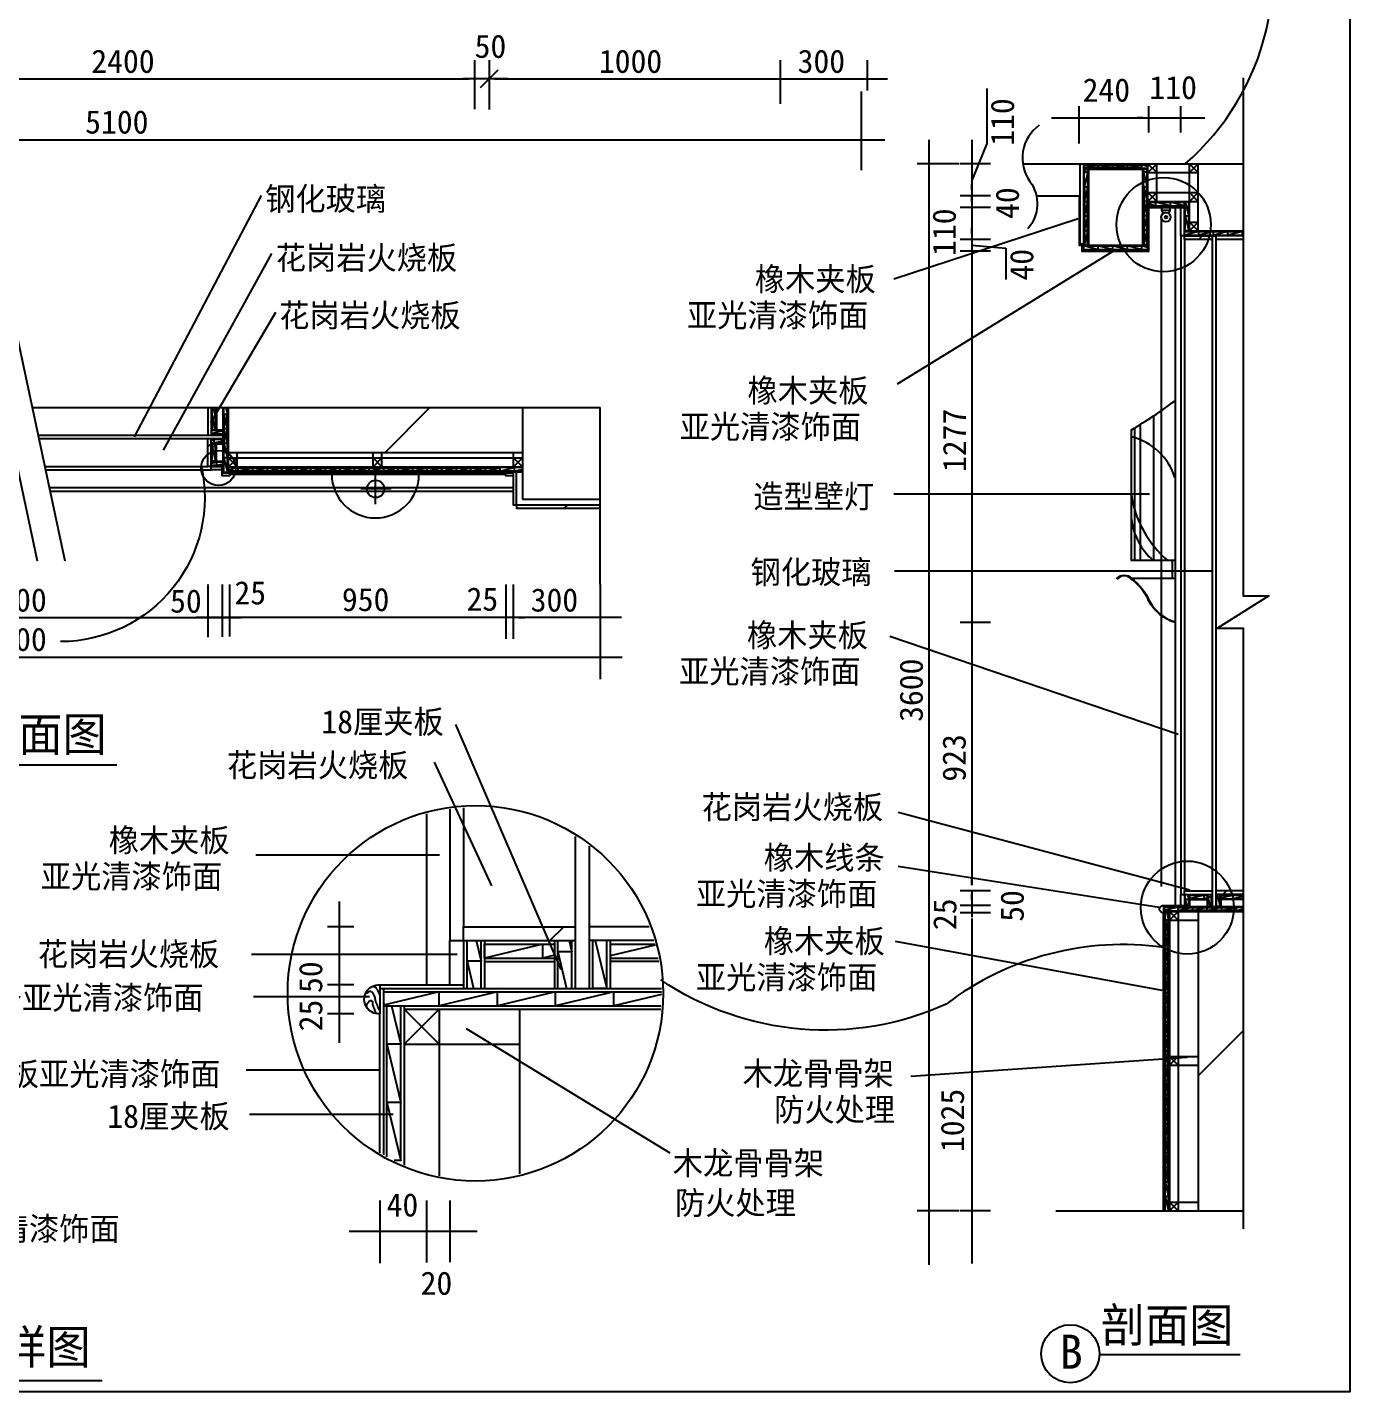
# Model space of a CAD drawing. Header units: metres. Extents: x 775 to 8252, y 359 to 9808.
# Drawn here: x 3705 to 8252, y 359 to 5050 of the extents above; entities that cross this region are included whole.
import ezdxf

# ---------------------------------------------------------------- set-up
doc = ezdxf.new("R2010")
doc.units = ezdxf.units.M
for name, color, linetype in [('2', 2, 'Continuous'), ('3', 3, 'Continuous'), ('4', 4, 'Continuous'), ('7', 7, 'Continuous'), ('BH', 3, 'Continuous'), ('DIM', 3, 'Continuous'), ('K', 7, 'Continuous'), ('TEXT', 3, 'Continuous')]:
    doc.layers.add(name, color=color, linetype=linetype)
doc.dimstyles.get("Standard").update_dxf_attribs({"dimtxt": 2.5, "dimasz": 2.5, "dimexe": 1.25, "dimexo": 0.625, "dimtad": 1, "dimcen": 2.5, "dimazin": 3, "dimtfac": 1, "dimtmove": 0, "dimatfit": 3})

# ---------------------------------------------------------------- blocks, each defined once
blk = doc.blocks.new('BH1')
at = {"layer": 'BH', "lineweight": 40}
for p, q in [((3, 0), (3, 100)), ((15, 0), (15, 100))]:
    blk.add_line(p, q, dxfattribs=at)
at = {"layer": 'BH'}
blk.add_lwpolyline([(15, 100), (3, 50), (15, 50), (3, 0), (15, 0)], dxfattribs=at)

msp = doc.modelspace()

# ---------------------------------------------------------------- hatches: boundary and pattern name
at = {"layer": 'BH'}
h = msp.add_hatch(dxfattribs=at)
h.set_pattern_fill('ANSI31', scale=200)
h.paths.add_polyline_path([(7885.83, 4580.69), (7731.63, 4580.69), (7731.63, 4350.69), (7885.83, 4350.69)])
h = msp.add_hatch(dxfattribs=at)
h.set_pattern_fill('ANSI33', scale=40)
h.paths.add_polyline_path([(7683.63, 4332.69), (7683.63, 4430.69), (7671.63, 4430.69), (7671.63, 4332.69)])
h.paths.add_polyline_path([(7779.63, 4320.69), (7779.63, 4332.69), (7683.63, 4332.69), (7683.63, 4320.69)])
h = msp.add_hatch(dxfattribs=at)
h.set_pattern_fill('ANSI33', scale=40)
h.paths.add_polyline_path([(7791.63, 4332.69), (7791.63, 4320.69), (7885.83, 4320.69), (7885.83, 4332.69)])
h = msp.add_hatch(dxfattribs=at)
h.set_pattern_fill('ANSI33', scale=40)
h.paths.add_polyline_path([(4337.61, 3742.53), (4325.61, 3742.53), (4325.61, 3648.33), (4337.61, 3648.33)])
h = msp.add_hatch(dxfattribs=at)
h.set_pattern_fill('ANSI31', scale=300)
h.paths.add_polyline_path([(5419.61, 3742.53), (4400.61, 3742.53), (4400.61, 3588.33), (5419.61, 3588.33)])
h = msp.add_hatch(dxfattribs=at)
h.set_pattern_fill('AR-CONC', scale=20)
h.paths.add_polyline_path([(5407.61, 3428.33), (5675.61, 3428.33), (5675.61, 3742.53), (5407.61, 3742.53)])
h = msp.add_hatch(dxfattribs=at)
h.set_pattern_fill('ANSI31', scale=300)
h.paths.add_polyline_path([(5675.61, 3742.53), (5407.61, 3742.53), (5407.61, 3428.33), (5675.61, 3428.33)])
h = msp.add_hatch(dxfattribs=at)
h.set_pattern_fill('ANSI33', scale=40)
h.paths.add_polyline_path([(4337.61, 3540.33), (4337.61, 3528.33), (4375.61, 3528.33), (4375.61, 3540.33)])
h.paths.add_polyline_path([(4325.61, 3540.33), (4337.61, 3540.33), (4337.61, 3636.33), (4325.61, 3636.33)])
h = msp.add_hatch(dxfattribs=at)
h.set_pattern_fill('ANSI33', scale=40)
h.paths.add_polyline_path([(5375.61, 3408.33), (5387.61, 3408.33), (5387.61, 3521.33), (5375.61, 3521.33)])
h.paths.add_polyline_path([(5675.61, 3396.33), (5675.61, 3408.33), (5387.61, 3408.33), (5387.61, 3396.33)])
h = msp.add_hatch(dxfattribs=at)
h.set_pattern_fill('ANSI33', scale=40)
h.paths.add_polyline_path([(7683.63, 2068.69), (7671.63, 2068.69), (7671.63, 2030.69), (7683.63, 2030.69)])
h.paths.add_polyline_path([(7683.63, 2080.69), (7683.63, 2068.69), (7779.63, 2068.69), (7779.63, 2080.69)])
h = msp.add_hatch(dxfattribs=at)
h.set_pattern_fill('ANSI33', scale=40)
h.paths.add_polyline_path([(7885.83, 2068.69), (7885.83, 2080.69), (7791.63, 2080.69), (7791.63, 2068.69)])
h = msp.add_hatch(dxfattribs=at)
h.set_pattern_fill('ANSI31', scale=200)
h.paths.add_polyline_path([(7885.83, 2009.69), (7731.63, 2009.69), (7731.63, 980.69), (7885.83, 980.69)])
h = msp.add_hatch(dxfattribs=at)
h.set_pattern_fill('ANSI33', scale=160)
h.paths.add_polyline_path([(5205.61, 1909.74), (5157.61, 1909.74), (5157.61, 1757.74), (5205.61, 1757.74)])
h.paths.add_polyline_path([(5205.61, 1957.74), (5205.61, 1909.74), (5589.61, 1909.74), (5589.61, 1957.74)])
h = msp.add_hatch(dxfattribs=at)
h.set_pattern_fill('ANSI33', scale=160)
h.paths.add_polyline_path([(5859.48, 1909.74, 0.02), (5843.22, 1957.74), (5637.61, 1957.74), (5637.61, 1909.74)])
h = msp.add_hatch(dxfattribs=at)
h.set_pattern_fill('ANSI31', scale=1200)
h.paths.add_polyline_path([(5397.61, 1107.53, 0.32), (5883.27, 1673.74), (5397.61, 1673.74)])

# ---------------------------------------------------------------- linework, layer by layer
for p, q in [((7006.22, 4650.44), (7006.22, 4839.9)), ((6952.52, 4521.68), (7006.22, 4650.44)), ((6953.18, 4301.7), (7070.33, 4291.01)), ((7070.33, 4291.01), (7070.33, 4182.87)), ((3459.32, 397.2), (3962.98, 397.2))]:
    msp.add_line(p, q)
msp.add_lwpolyline([(5322.66, 4902.8), (5262.11, 4842.3)])
at = {"layer": '2'}
for p, q in [((7127.61, 4580.78), (7885.83, 4580.78)), ((7731.63, 4350.69), (7731.63, 4580.69)), ((7731.63, 4350.69), (7885.83, 4350.69)), ((3722.67, 3742.53), (5675.61, 3742.53)), ((4396.61, 3588.33), (4396.61, 3742.53)), ((5407.61, 3742.53), (5407.61, 3428.33)), ((5675.61, 3135.8), (5675.61, 3742.53)), ((4396.61, 3588.33), (5407.61, 3588.33)), ((5407.61, 3428.33), (5675.61, 3428.33)), ((7731.63, 2009.69), (7731.63, 980.69)), ((7731.63, 2009.69), (7885.83, 2009.69)), ((5397.61, 1673.74), (5397.61, 1107.53)), ((5397.61, 1673.74), (5883.27, 1673.74)), ((7241.88, 980.69), (7885.83, 980.69))]:
    msp.add_line(p, q, dxfattribs=at)
at = {"layer": '3'}
for p, q in [((7588.63, 4580.78), (7558.63, 4550.78)), ((7588.63, 4550.78), (7558.63, 4580.78)), ((7731.63, 4580.69), (7701.63, 4550.69)), ((7731.63, 4550.69), (7701.63, 4580.69)), ((7588.63, 4481.69), (7558.63, 4451.69)), ((7588.63, 4451.69), (7558.63, 4481.69)), ((7731.63, 4481.69), (7701.63, 4451.69)), ((7731.63, 4451.69), (7701.63, 4481.69)), ((7731.63, 4350.69), (7701.63, 4380.69)), ((7731.63, 4380.69), (7701.63, 4350.69)), ((7683.63, 4320.69), (7683.63, 2080.69)), ((7336.63, 4283.69), (7558.63, 4283.69)), ((7558.63, 4283.69), (7561.63, 4280.69)), ((7651.63, 3766.37), (7651.63, 3003.6)), ((3722.67, 3742.53), (5529.9, 3742.53)), ((7577.06, 3713.57), (7577.06, 3216.37)), ((7512.41, 3672.75), (7512.41, 3216.37)), ((7531.26, 3684.21), (7531.26, 3216.37)), ((4396.61, 3539.33), (4426.61, 3569.33)), ((4396.61, 3569.33), (4426.61, 3539.33)), ((4894.61, 3569.33), (4924.61, 3539.33)), ((4924.61, 3569.33), (4894.61, 3539.33)), ((3765.7, 3540.33), (4325.61, 3540.33)), ((4393.61, 3519.33), (4381.61, 3519.33)), ((4396.61, 3521.33), (5407.61, 3521.33)), ((4903, 3410.57), (4903, 3509.37)), ((4852.51, 3464.17), (4956.64, 3464.17)), ((5205.61, 2366.83), (5205.61, 1957.74)), ((7614.63, 2027.69), (7614.63, 980.69)), ((7657.63, 2030.69), (7683.63, 2030.69)), ((7632.63, 2009.69), (7662.63, 1979.69)), ((7662.63, 2009.69), (7632.63, 1979.69)), ((4929.61, 1745.74), (4929.61, 1173.27)), ((5121.61, 1673.74), (5001.61, 1553.74)), ((5001.61, 1673.74), (5121.61, 1553.74)), ((7662.63, 1481.69), (7632.63, 1511.69)), ((7662.63, 1511.69), (7632.63, 1481.69)), ((7632.63, 1010.69), (7662.63, 980.69)), ((7662.63, 1010.69), (7632.63, 980.69))]:
    msp.add_line(p, q, dxfattribs=at)
msp.add_circle((7620.13, 4397.41), 4.21, dxfattribs=at)
for centre, radius, start, end in [((7454.76, 3442.17), 205.08, 17.01, 76.79), ((7867.14, 3497.37), 369.77, 188.71, 229.46), ((7729.02, 3387.55), 229.19, 187.18, 228.32)]:
    msp.add_arc(centre, radius, start, end, dxfattribs=at)
at = {"layer": '4'}
for p, q in [((7175.66, 4470.78), (7324.63, 4470.78)), ((7558.63, 4430.69), (7683.63, 4430.69)), ((7885.83, 4320.69), (7791.63, 4320.69)), ((4325.61, 3742.53), (4325.61, 3648.33)), ((7885.83, 2080.69), (7791.63, 2080.69)), ((7611.63, 2030.69), (7611.63, 2005.69)), ((5843.22, 1957.74), (5637.61, 1957.74)), ((4917.61, 1757.74), (4917.61, 1657.74))]:
    msp.add_line(p, q, dxfattribs=at)
for points in [[(7321.63, 4470.78), (7321.63, 4300.69), (7331.63, 4300.69), (7331.63, 4280.69), (7561.63, 4280.69), (7561.63, 4430.69)], [(7779.63, 4320.69), (7683.63, 4320.69), (7683.63, 4332.69), (7671.63, 4332.69), (7671.63, 4430.69)], [(5375.61, 3518.33), (5375.61, 3508.33), (5350.61, 3508.33), (5350.61, 3518.33), (4400.61, 3518.33), (4400.61, 3508.33), (4375.61, 3508.33), (4375.61, 3528.33), (4337.61, 3528.33), (4337.61, 3540.33), (4325.61, 3540.33), (4325.61, 3636.33)], [(5375.61, 3521.33), (5375.61, 3408.33), (5387.61, 3408.33), (5387.61, 3396.33), (5675.61, 3396.33)]]:
    msp.add_lwpolyline(points, dxfattribs=at)
for points in [[(7611.63, 980.69), (7611.63, 2005.69, -1.07), (7611.63, 2030.69), (7671.63, 2030.69), (7671.63, 2068.69), (7683.63, 2068.69), (7683.63, 2080.69), (7779.63, 2080.69)], [(4917.61, 1180.29), (4917.61, 1657.74, -1.07), (4917.61, 1757.74), (5157.61, 1757.74), (5157.61, 1909.74), (5205.61, 1909.74), (5205.61, 1957.74), (5589.61, 1957.74)]]:
    msp.add_lwpolyline(points, format="xyb", dxfattribs=at)
at = {"layer": '7'}
for p, q in [((7324.63, 4580.69), (7324.63, 4305.69)), ((7336.63, 4580.69), (7336.63, 4305.69)), ((7336.63, 4562.69), (7558.63, 4562.69)), ((7354.63, 4562.69), (7354.63, 4301.69)), ((7540.63, 4301.69), (7540.63, 4562.69)), ((7558.63, 4283.69), (7558.63, 4580.78)), ((7558.63, 4550.78), (7731.63, 4550.78)), ((7588.63, 4451.69), (7588.63, 4580.78)), ((7701.63, 4350.69), (7701.63, 4580.69)), ((7558.63, 4481.69), (7731.63, 4481.69)), ((7558.63, 4451.69), (7731.63, 4451.69)), ((7558.63, 4433.69), (7683.63, 4433.69)), ((7605.28, 4421.13), (7611.63, 4411)), ((7635.28, 4421.13), (7628.76, 4410.92)), ((7651.63, 4430.69), (7651.63, 2030.69)), ((7683.63, 4332.69), (7683.63, 4451.69)), ((7604.1, 4397.41), (7604.1, 2096.34)), ((7701.63, 4380.69), (7731.63, 4380.69)), ((7671.63, 4332.69), (7671.63, 2068.69)), ((7683.63, 4350.69), (7731.63, 4350.69)), ((7683.63, 4332.69), (7779.63, 4332.69)), ((7779.63, 4332.69), (7791.63, 4332.69)), ((7779.63, 4332.69), (7779.63, 2027.69)), ((7885.83, 4332.69), (7791.63, 4332.69)), ((7791.63, 4332.69), (7791.63, 2027.69)), ((7321.63, 4305.69), (7336.63, 4305.69)), ((7331.63, 4300.69), (7336.63, 4300.69)), ((7336.63, 4301.69), (7558.63, 4301.69)), ((4337.61, 3742.53), (4337.61, 3648.33)), ((4355.61, 3742.53), (4355.61, 3666.33)), ((4378.61, 3518.33), (4378.61, 3742.53)), ((4396.61, 3518.33), (4396.61, 3742.53)), ((4337.61, 3666.33), (4378.61, 3666.33)), ((3742.72, 3648.33), (4378.61, 3648.33)), ((3745.27, 3636.33), (4378.61, 3636.33)), ((4337.61, 3540.33), (4337.61, 3636.33)), ((4337.61, 3618.33), (4378.61, 3618.33)), ((4355.61, 3558.33), (4355.61, 3618.33)), ((4396.61, 3569.33), (5407.61, 3569.33)), ((4426.61, 3539.33), (4426.61, 3588.33)), ((4894.61, 3539.33), (4894.61, 3588.33)), ((4924.61, 3539.33), (4924.61, 3588.33)), ((5377.61, 3539.33), (5377.61, 3588.33)), ((3768.25, 3528.33), (4337.61, 3528.33)), ((4337.61, 3558.33), (4378.61, 3558.33)), ((4337.61, 3540.33), (4378.61, 3540.33)), ((4375.61, 3516.33), (4375.61, 3540.33)), ((4396.61, 3539.33), (5407.61, 3539.33)), ((5387.61, 3408.33), (5387.61, 3521.33)), ((4375.61, 3518.33), (4400.61, 3518.33)), ((4400.61, 3513.33), (5350.61, 3513.33)), ((5350.61, 3518.33), (5375.61, 3518.33)), ((3781.02, 3468.33), (5375.61, 3468.33)), ((3783.68, 3455.83), (5375.61, 3455.83)), ((5387.61, 3408.33), (5675.61, 3408.33)), ((7641.63, 3216.37), (7641.63, 3155.69)), ((7501.63, 3155.69), (7651.63, 3155.69)), ((5157.61, 2361.95), (5157.61, 1909.74)), ((5077.61, 2345.48), (5077.61, 1757.74)), ((5589.61, 2268.11), (5589.61, 1745.74)), ((5637.61, 2234.36), (5637.61, 1745.74)), ((7683.63, 2068.69), (7683.63, 2027.69)), ((7683.63, 2068.69), (7779.63, 2068.69)), ((7701.63, 2068.69), (7701.63, 2027.69)), ((7761.63, 2068.69), (7761.63, 2027.69)), ((7885.83, 2068.69), (7791.63, 2068.69)), ((7809.63, 2068.69), (7809.63, 2027.69)), ((7611.63, 2027.69), (7885.83, 2027.69)), ((7701.63, 2050.69), (7761.63, 2050.69)), ((7885.83, 2050.69), (7809.63, 2050.69)), ((7632.63, 2012.69), (7632.63, 980.69)), ((7632.63, 2009.69), (7885.83, 2009.69)), ((7632.63, 1979.69), (7731.63, 1979.69)), ((7662.63, 2009.69), (7662.63, 980.69)), ((5205.61, 1909.74), (5205.61, 1745.74)), ((5205.61, 1909.74), (5589.61, 1909.74)), ((5277.61, 1909.74), (5277.61, 1745.74)), ((5517.61, 1909.74), (5517.61, 1745.74)), ((5859.48, 1909.74), (5637.61, 1909.74)), ((5709.61, 1909.74), (5709.61, 1745.74)), ((5277.61, 1837.74), (5517.61, 1837.74)), ((5876.28, 1837.74), (5709.61, 1837.74)), ((4917.61, 1745.74), (5885.41, 1745.74)), ((5001.61, 1685.74), (5001.61, 1138.01)), ((5001.61, 1673.74), (5883.27, 1673.74)), ((5121.61, 1673.74), (5121.61, 1101.62)), ((5001.61, 1553.74), (5397.61, 1553.74)), ((7632.63, 1511.69), (7731.63, 1511.69)), ((7632.63, 1481.69), (7731.63, 1481.69)), ((7632.63, 1010.69), (7731.63, 1010.69))]:
    msp.add_line(p, q, dxfattribs=at)
msp.add_lwpolyline([(7605.28, 4421.13), (7635.28, 4421.13), (7635.28, 4430.69), (7605.28, 4430.69)], close=True, dxfattribs=at)
msp.add_lwpolyline([(7336.63, 4305.69), (7336.63, 4280.69)], dxfattribs=at)
for points in [[(7651.63, 3216.37), (7501.63, 3216.37), (7501.63, 3666.37, 0.03), (7651.63, 3766.37)], [(7651.63, 3003.6, -0.2), (7562.02, 3076.68, 0.13), (7500.17, 3154.33, 0.44), (7454.2, 3154.33, -0.8), (7452.73, 3155.69, -0.44), (7501.63, 3155.69, -0.13), (7563.85, 3077.47, 0.2), (7651.63, 3005.69)]]:
    msp.add_lwpolyline(points, format="xyb", dxfattribs=at)
for centre, radius in [((7620.13, 4397.41), 16.03), ((4903, 3463.12), 30)]:
    msp.add_circle(centre, radius, dxfattribs=at)
msp.add_arc((4902.11, 3513.33), 150, 180, 0, dxfattribs=at)
at = {"layer": 'BH'}
for p, q in [((7339.63, 4501.69), (7339.63, 4562.69)), ((7351.63, 4501.69), (7351.63, 4562.69)), ((7536.63, 4577.69), (7558.63, 4577.69)), ((7536.63, 4565.69), (7558.63, 4565.69)), ((7543.63, 4501.69), (7543.63, 4562.69)), ((7555.63, 4501.69), (7555.63, 4562.69)), ((7558.63, 4448.69), (7584.63, 4448.69)), ((7558.63, 4436.69), (7584.63, 4436.69)), ((7584.63, 4448.69), (7683.63, 4448.69)), ((7584.63, 4436.69), (7683.63, 4436.69)), ((7686.63, 4450.69), (7686.63, 4451.69)), ((7686.63, 4350.69), (7686.63, 4450.69)), ((7698.63, 4450.69), (7698.63, 4451.69)), ((7698.63, 4350.69), (7698.63, 4450.69)), ((7683.63, 4347.69), (7783.63, 4347.69)), ((7683.63, 4335.69), (7783.63, 4335.69)), ((7783.63, 4347.69), (7883.63, 4347.69)), ((7783.63, 4335.69), (7883.63, 4335.69)), ((7883.63, 4347.69), (7885.83, 4347.69)), ((7883.63, 4335.69), (7885.83, 4335.69)), ((7336.63, 4298.69), (7436.63, 4298.69)), ((7336.63, 4286.69), (7436.63, 4286.69)), ((7436.63, 4298.69), (7536.63, 4298.69)), ((7436.63, 4286.69), (7536.63, 4286.69)), ((7536.63, 4298.69), (7558.63, 4298.69)), ((7536.63, 4286.69), (7558.63, 4286.69)), ((4340.61, 3666.33), (4340.61, 3742.53)), ((4352.61, 3666.33), (4352.61, 3742.53)), ((4381.61, 3719.33), (4381.61, 3742.53)), ((4393.61, 3719.33), (4393.61, 3742.53)), ((4378.61, 3663.33), (4337.61, 3663.33)), ((4378.61, 3651.33), (4337.61, 3651.33)), ((4378.61, 3633.33), (4337.61, 3633.33)), ((4378.61, 3621.33), (4337.61, 3621.33)), ((4340.61, 3558.33), (4340.61, 3618.33)), ((4352.61, 3558.33), (4352.61, 3618.33)), ((4381.61, 3518.33), (4381.61, 3619.33)), ((4393.61, 3518.33), (4393.61, 3619.33)), ((5377.61, 3569.33), (5407.61, 3539.33)), ((5377.61, 3539.33), (5407.61, 3569.33)), ((5407.61, 3588.33), (5407.61, 3588.33)), ((4378.61, 3555.33), (4337.61, 3555.33)), ((4378.61, 3543.33), (4337.61, 3543.33)), ((4429.61, 3536.33), (4396.61, 3536.33)), ((4429.61, 3524.33), (4396.61, 3524.33)), ((5407.61, 3536.33), (5329.61, 3536.33)), ((5407.61, 3536.33), (5329.61, 3536.33)), ((5407.61, 3524.33), (5329.61, 3524.33)), ((5407.61, 3524.33), (5329.61, 3524.33)), ((7686.63, 2027.69), (7686.63, 2068.69)), ((7698.63, 2027.69), (7698.63, 2068.69)), ((7701.63, 2065.69), (7761.63, 2065.69)), ((7764.63, 2027.69), (7764.63, 2068.69)), ((7776.63, 2027.69), (7776.63, 2068.69)), ((7794.63, 2027.69), (7794.63, 2068.69)), ((7806.63, 2027.69), (7806.63, 2068.69)), ((7809.63, 2065.69), (7885.83, 2065.69)), ((7614.63, 2024.69), (7662.63, 2024.69)), ((7701.63, 2053.69), (7761.63, 2053.69)), ((7809.63, 2053.69), (7885.83, 2053.69)), ((7862.63, 2024.69), (7885.83, 2024.69)), ((7614.63, 2012.69), (7662.63, 2012.69)), ((7617.63, 1979.69), (7617.63, 2012.69)), ((7629.63, 1979.69), (7629.63, 2012.69)), ((7862.63, 2012.69), (7885.83, 2012.69)), ((5217.61, 1745.74), (5217.61, 1909.74)), ((5265.61, 1745.74), (5265.61, 1909.74)), ((5277.61, 1897.74), (5517.61, 1897.74)), ((5529.61, 1745.74), (5529.61, 1909.74)), ((5577.61, 1745.74), (5577.61, 1909.74)), ((5649.61, 1745.74), (5649.61, 1909.74)), ((5697.61, 1745.74), (5697.61, 1909.74)), ((5709.61, 1897.74), (5862.9, 1897.74)), ((5277.61, 1849.74), (5517.61, 1849.74)), ((5709.61, 1849.74), (5874.08, 1849.74)), ((4880.72, 1735.51), (4881.63, 1735.97)), ((4881.63, 1735.97), (4882.09, 1736.43)), ((4882.09, 1736.43), (4882.55, 1736.43)), ((4882.55, 1736.43), (4883.01, 1736.88)), ((4883.01, 1736.88), (4883.46, 1736.88)), ((4883.46, 1736.88), (4884.38, 1736.43)), ((4884.38, 1736.43), (4885.75, 1735.97)), ((4885.75, 1735.97), (4887.12, 1735.05)), ((4895.82, 1752.43), (4899.02, 1752.43)), ((4899.02, 1752.43), (4899.48, 1751.98)), ((4899.48, 1751.98), (4900.4, 1751.98)), ((4900.4, 1751.98), (4900.86, 1751.06)), ((4900.86, 1751.06), (4901.31, 1750.6)), ((4901.31, 1750.6), (4901.77, 1750.15)), ((4901.77, 1750.15), (4902.69, 1749.23)), ((4902.69, 1749.23), (4903.6, 1747.4)), ((4903.6, 1747.4), (4904.52, 1746.03)), ((4904.52, 1746.03), (4905.43, 1745.12)), ((4905.43, 1745.12), (4906.35, 1743.74)), ((4906.35, 1743.74), (4907.26, 1743.29)), ((4907.26, 1743.29), (4907.26, 1742.83)), ((4907.26, 1742.83), (4908.18, 1741.91)), ((4908.18, 1741.91), (4908.64, 1741.46)), ((4908.64, 1741.46), (4908.64, 1741)), ((4908.64, 1741), (4909.09, 1740.54)), ((4909.09, 1740.54), (4910.01, 1738.71)), ((4910.01, 1738.71), (4910.01, 1737.8)), ((4910.01, 1737.8), (4910.92, 1736.43)), ((4910.92, 1736.43), (4910.92, 1735.51)), ((4870.65, 1728.19), (4871.56, 1729.11)), ((4870.65, 1727.28), (4870.65, 1728.19)), ((4871.56, 1729.11), (4872.94, 1730.02)), ((4872.94, 1730.02), (4874.77, 1731.39)), ((4872.94, 1689.32), (4873.39, 1690.23)), ((4872.94, 1687.94), (4872.94, 1689.32)), ((4873.39, 1690.23), (4873.85, 1691.15)), ((4873.85, 1691.15), (4874.31, 1692.52)), ((4874.31, 1692.52), (4875.22, 1693.43)), ((4874.77, 1731.39), (4876.6, 1732.31)), ((4875.22, 1693.43), (4875.68, 1694.35)), ((4875.68, 1694.35), (4876.14, 1695.26)), ((4876.14, 1695.26), (4877.05, 1696.18)), ((4876.6, 1732.31), (4878.43, 1733.22)), ((4877.05, 1696.18), (4877.51, 1696.63)), ((4877.51, 1696.63), (4877.97, 1697.09)), ((4877.97, 1697.09), (4878.89, 1698.01)), ((4878.43, 1733.22), (4879.34, 1734.14)), ((4878.89, 1698.01), (4879.8, 1699.84)), ((4879.34, 1734.14), (4880.26, 1734.6)), ((4879.8, 1699.84), (4880.26, 1700.75)), ((4880.26, 1734.6), (4880.72, 1735.51)), ((4880.26, 1700.75), (4881.17, 1701.67)), ((4881.17, 1701.67), (4881.63, 1702.12)), ((4881.63, 1702.58), (4882.09, 1703.04)), ((4881.63, 1702.12), (4881.63, 1702.58)), ((4882.09, 1703.04), (4882.55, 1703.04)), ((4882.55, 1703.04), (4883.01, 1703.5)), ((4883.01, 1703.5), (4883.92, 1703.95)), ((4883.92, 1703.95), (4884.38, 1704.41)), ((4884.38, 1704.41), (4886.67, 1704.41)), ((4886.67, 1704.41), (4887.12, 1703.95)), ((4887.12, 1735.05), (4888.5, 1734.6)), ((4887.12, 1703.95), (4888.04, 1703.5)), ((4888.04, 1703.5), (4888.5, 1703.5)), ((4888.5, 1734.6), (4889.41, 1733.68)), ((4888.5, 1703.5), (4888.96, 1703.04)), ((4888.96, 1703.04), (4889.41, 1703.04)), ((4889.41, 1733.68), (4890.33, 1733.22)), ((4889.41, 1703.04), (4889.87, 1702.58)), ((4889.87, 1702.58), (4890.79, 1702.12)), ((4890.33, 1733.22), (4890.33, 1732.77)), ((4890.33, 1732.77), (4890.79, 1732.31)), ((4890.79, 1732.31), (4891.24, 1731.85)), ((4890.79, 1702.12), (4891.24, 1701.67)), ((4891.24, 1731.85), (4891.7, 1730.94)), ((4891.24, 1701.67), (4891.24, 1701.21)), ((4891.24, 1701.21), (4891.7, 1700.75)), ((4891.7, 1730.94), (4892.16, 1730.48)), ((4891.7, 1700.75), (4891.7, 1699.38)), ((4891.7, 1699.38), (4892.16, 1698.46)), ((4892.16, 1730.48), (4892.62, 1729.56)), ((4892.16, 1698.46), (4892.16, 1689.77)), ((4892.16, 1689.77), (4892.62, 1688.4)), ((4892.62, 1729.56), (4893.07, 1728.65)), ((4893.07, 1728.65), (4893.99, 1727.28)), ((4893.99, 1727.28), (4894.45, 1726.36)), ((4894.45, 1726.36), (4894.91, 1725.45)), ((4894.91, 1725.45), (4895.36, 1724.08)), ((4895.36, 1724.08), (4896.28, 1722.7)), ((4896.28, 1722.7), (4896.74, 1721.79)), ((4896.74, 1721.79), (4897.65, 1720.42)), ((4897.65, 1720.42), (4899.02, 1716.3)), ((4899.02, 1716.3), (4899.48, 1715.39)), ((4899.48, 1715.39), (4899.94, 1714.01)), ((4899.94, 1714.01), (4899.94, 1713.1)), ((4899.94, 1713.1), (4900.86, 1710.36)), ((4900.86, 1710.36), (4900.86, 1708.98)), ((4900.86, 1708.98), (4901.31, 1707.61)), ((4901.31, 1707.61), (4901.31, 1704.87)), ((4901.31, 1704.87), (4901.77, 1703.5)), ((4901.77, 1703.5), (4902.23, 1702.58)), ((4902.23, 1702.58), (4902.69, 1701.21)), ((4902.69, 1701.21), (4902.69, 1700.29)), ((4902.69, 1700.29), (4903.14, 1699.38)), ((4903.14, 1699.38), (4903.6, 1698.46)), ((4903.6, 1698.46), (4904.06, 1697.09)), ((4904.06, 1697.09), (4904.52, 1696.18)), ((4904.52, 1696.18), (4904.97, 1694.81)), ((4904.97, 1694.81), (4905.89, 1692.98)), ((4905.89, 1692.98), (4906.81, 1691.15)), ((4906.81, 1691.15), (4907.72, 1689.77)), ((4907.72, 1689.77), (4908.64, 1687.94)), ((4910.92, 1735.51), (4911.84, 1734.6)), ((4911.84, 1734.6), (4912.3, 1733.68)), ((4912.3, 1733.68), (4913.21, 1731.85)), ((4913.21, 1731.85), (4913.21, 1730.94)), ((4913.21, 1730.94), (4914.13, 1730.02)), ((4914.13, 1730.02), (4914.13, 1729.11)), ((4914.13, 1729.11), (4914.59, 1728.19)), ((4914.59, 1728.19), (4914.59, 1727.74)), ((4914.59, 1727.74), (4915.04, 1726.82)), ((4915.04, 1726.82), (4915.5, 1725.91)), ((4915.5, 1725.91), (4915.5, 1725.45)), ((4915.5, 1725.45), (4915.96, 1724.53)), ((4915.96, 1724.53), (4915.96, 1723.62)), ((4915.96, 1723.62), (4916.42, 1723.16)), ((4916.42, 1723.16), (4916.42, 1722.7)), ((4916.42, 1722.7), (4916.87, 1721.79)), ((4916.87, 1721.79), (4917.33, 1721.33)), ((4917.33, 1721.33), (4917.33, 1720.42)), ((4917.33, 1720.42), (4917.79, 1720.42)), ((4929.61, 1733.74), (5121.61, 1733.74)), ((5121.61, 1733.74), (5521.61, 1733.74)), ((5521.61, 1733.74), (5885.62, 1733.74)), ((4871.56, 1683.37), (4872.02, 1684.74)), ((4871.56, 1682.91), (4871.56, 1683.37)), ((4872.02, 1685.66), (4872.48, 1687.03)), ((4872.02, 1684.74), (4872.02, 1685.66)), ((4872.48, 1687.03), (4872.94, 1687.94)), ((4892.62, 1688.4), (4893.07, 1687.94)), ((4893.07, 1687.94), (4893.53, 1686.57)), ((4893.53, 1686.57), (4893.99, 1685.66)), ((4893.99, 1685.66), (4894.45, 1684.74)), ((4894.45, 1684.74), (4894.45, 1684.29)), ((4894.45, 1684.29), (4894.91, 1683.37)), ((4894.91, 1683.37), (4894.91, 1682.91)), ((4894.91, 1682.91), (4895.82, 1681.08)), ((4895.82, 1681.08), (4895.82, 1680.17)), ((4895.82, 1680.17), (4896.28, 1679.71)), ((4896.28, 1679.71), (4896.74, 1679.25)), ((4896.74, 1679.25), (4896.74, 1678.34)), ((4896.74, 1678.34), (4897.19, 1677.43)), ((4897.19, 1677.43), (4897.65, 1676.05)), ((4897.65, 1676.05), (4898.57, 1674.68)), ((4898.57, 1674.68), (4899.02, 1673.77)), ((4899.02, 1673.77), (4899.02, 1672.85)), ((4899.02, 1672.85), (4899.48, 1671.94)), ((4899.48, 1671.94), (4899.48, 1669.65)), ((4899.48, 1669.65), (4899.94, 1669.19)), ((4899.94, 1669.19), (4899.94, 1667.82)), ((4899.94, 1667.82), (4900.4, 1667.82)), ((4900.4, 1667.82), (4900.4, 1667.36)), ((4900.4, 1667.36), (4900.86, 1666.91)), ((4900.86, 1666.91), (4901.31, 1666.45)), ((4901.31, 1666.45), (4901.31, 1665.99)), ((4901.31, 1665.99), (4901.77, 1665.53)), ((4901.77, 1665.53), (4901.77, 1665.08)), ((4901.77, 1665.08), (4902.23, 1664.62)), ((4902.23, 1664.62), (4902.23, 1664.16)), ((4902.23, 1664.16), (4902.69, 1663.7)), ((4902.69, 1663.7), (4902.69, 1663.25)), ((4902.69, 1663.25), (4903.14, 1662.33)), ((4903.14, 1662.33), (4903.14, 1661.87)), ((4903.14, 1661.87), (4903.6, 1661.42)), ((4903.6, 1661.42), (4903.6, 1660.96)), ((4903.6, 1660.96), (4904.06, 1660.96)), ((4908.64, 1687.94), (4908.64, 1687.03)), ((4908.64, 1687.03), (4909.09, 1686.12)), ((4909.09, 1686.12), (4909.09, 1683.83)), ((4909.09, 1683.83), (4909.55, 1682.46)), ((4909.55, 1682.46), (4910.01, 1681.54)), ((4910.01, 1681.54), (4910.92, 1680.63)), ((4910.92, 1680.63), (4910.92, 1679.71)), ((4910.92, 1679.71), (4911.38, 1678.8)), ((4911.38, 1678.8), (4911.84, 1678.34)), ((4911.84, 1678.34), (4912.3, 1677.43)), ((4912.3, 1677.43), (4912.3, 1676.51)), ((4912.3, 1676.51), (4912.76, 1676.05)), ((4912.76, 1676.05), (4913.21, 1675.6)), ((4913.21, 1675.6), (4913.21, 1675.14)), ((4913.21, 1675.14), (4913.67, 1674.22)), ((4913.67, 1674.22), (4914.13, 1674.22)), ((4914.13, 1674.22), (4914.13, 1673.77)), ((4914.13, 1673.77), (4914.59, 1673.31)), ((4914.59, 1673.31), (4914.59, 1672.39)), ((4914.59, 1672.39), (4915.04, 1672.39)), ((4915.04, 1672.39), (4915.04, 1671.94)), ((4915.04, 1671.94), (4915.5, 1671.48)), ((4915.5, 1671.48), (4915.96, 1670.56)), ((4915.96, 1670.56), (4916.42, 1670.11)), ((4916.42, 1670.11), (4916.87, 1669.65)), ((4929.61, 1685.74), (5121.61, 1685.74)), ((4941.61, 1553.74), (4941.61, 1685.74)), ((4989.61, 1553.74), (4989.61, 1685.74)), ((5121.61, 1685.74), (5521.61, 1685.74)), ((5521.61, 1685.74), (5884.19, 1685.74)), ((4941.61, 1166.6), (4941.61, 1553.74)), ((4989.61, 1153.74), (4989.61, 1553.74)), ((7617.63, 980.69), (7617.63, 1079.69)), ((7629.63, 980.69), (7629.63, 1079.69))]:
    msp.add_line(p, q, dxfattribs=at)
for points in [[(7342.27, 4562.69), (7339.63, 4551.69), (7351.63, 4551.69), (7339.63, 4501.69), (7351.63, 4501.69)], [(7558.63, 4572.19), (7536.63, 4577.69), (7536.63, 4565.69)], [(7552.99, 4562.69), (7555.63, 4551.69), (7543.63, 4551.69), (7555.63, 4501.69), (7543.63, 4501.69)], [(7584.63, 4436.69), (7558.63, 4443.41)], [(7683.63, 4436.93), (7634.63, 4448.69), (7634.63, 4436.69), (7584.63, 4448.69), (7584.63, 4436.69)], [(7698.39, 4451.69), (7698.63, 4450.69), (7686.63, 4450.69)], [(7686.63, 4450.69), (7698.63, 4400.69), (7686.63, 4400.69), (7698.63, 4350.69), (7686.63, 4350.69)], [(7783.63, 4347.69), (7733.63, 4335.69), (7733.63, 4347.69), (7683.63, 4335.69), (7683.63, 4347.69)], [(7883.63, 4347.69), (7833.63, 4335.69), (7833.63, 4347.69), (7783.63, 4335.69), (7783.63, 4347.69)], [(7885.83, 4336.22), (7883.63, 4335.69), (7883.63, 4347.69)], [(7436.63, 4286.69), (7386.63, 4298.69), (7386.63, 4286.69), (7336.63, 4298.69), (7336.63, 4286.69)], [(7536.63, 4286.69), (7486.63, 4298.69), (7486.63, 4286.69), (7436.63, 4298.69), (7436.63, 4286.69)], [(7558.63, 4293.41), (7536.63, 4298.69), (7536.63, 4286.69)], [(4344.4, 3742.53), (4352.61, 3708.33), (4340.61, 3708.33), (4350.69, 3666.33)], [(4388.04, 3742.53), (4393.61, 3719.33), (4381.61, 3719.33)], [(4337.61, 3653.49), (4378.61, 3663.33), (4378.61, 3651.33)], [(4337.61, 3631), (4347.3, 3633.33), (4347.3, 3621.33), (4378.61, 3628.84)], [(4350.21, 3618.33), (4352.61, 3608.33), (4340.61, 3608.33), (4352.61, 3558.33), (4340.61, 3558.33)], [(4381.61, 3619.33), (4393.61, 3569.33), (4381.61, 3569.33), (4393.61, 3519.33)], [(4337.61, 3551.06), (4355.39, 3555.33), (4355.39, 3543.33), (4378.61, 3548.9)], [(4396.61, 3528.41), (4429.61, 3536.33), (4429.61, 3524.33)], [(5329.61, 3524.33), (5379.61, 3536.33), (5379.61, 3524.33), (5407.61, 3531.05)], [(7694.37, 2068.69), (7698.63, 2050.91), (7686.63, 2050.91), (7692.21, 2027.69)], [(7761.63, 2056.09), (7751.63, 2053.69), (7751.63, 2065.69), (7701.63, 2053.69), (7701.63, 2065.69)], [(7774.31, 2068.69), (7776.63, 2058.99), (7764.63, 2058.99), (7772.15, 2027.69)], [(7796.79, 2068.69), (7806.63, 2027.69), (7794.63, 2027.69)], [(7885.83, 2061.9), (7851.63, 2053.69), (7851.63, 2065.69), (7809.63, 2055.61)], [(7662.63, 2024.69), (7614.63, 2013.17)], [(7885.83, 2018.26), (7862.63, 2012.69), (7862.63, 2024.69)], [(7621.71, 2012.69), (7629.63, 1979.69), (7617.63, 1979.69)], [(5248.54, 1909.74), (5265.61, 1838.62), (5217.61, 1838.62), (5239.9, 1745.74)], [(5517.61, 1859.34), (5477.61, 1849.74), (5477.61, 1897.74), (5277.61, 1849.74), (5277.61, 1897.74)], [(5568.3, 1909.74), (5577.61, 1870.96), (5529.61, 1870.96), (5559.66, 1745.74)], [(5658.25, 1909.74), (5697.61, 1745.74), (5649.61, 1745.74)], [(5863.8, 1894.42), (5709.61, 1857.42)], [(5121.61, 1733.74), (4929.61, 1687.66)], [(5521.61, 1733.74), (5321.61, 1685.74), (5321.61, 1733.74), (5121.61, 1685.74), (5121.61, 1733.74)], [(5885.63, 1725.1), (5721.61, 1685.74), (5721.61, 1733.74), (5521.61, 1685.74), (5521.61, 1733.74)], [(4957.93, 1685.74), (4989.61, 1553.74), (4941.61, 1553.74)], [(4941.61, 1553.74), (4989.61, 1353.74), (4941.61, 1353.74), (4989.61, 1153.74), (4966.64, 1153.74)], [(7617.63, 1079.69), (7629.63, 1029.69), (7617.63, 1029.69), (7629.39, 980.69)]]:
    msp.add_lwpolyline(points, dxfattribs=at)
at = {"layer": 'DIM'}
for p, q in [((5243.43, 4936.73), (5243.43, 4833.1)), ((5243.43, 4936.73), (5243.43, 4768.19)), ((5293.43, 4936.73), (5293.43, 4767.59)), ((5293.43, 4936.73), (5293.43, 4767.59)), ((6293.43, 4936.73), (6293.43, 4786.69)), ((6293.43, 4936.73), (6293.43, 4786.69)), ((6593.43, 4936.73), (6593.43, 4833.1)), ((2863.43, 4873.1), (5223.43, 4873.1)), ((5357.11, 4873.1), (5203.43, 4873.1)), ((5313.43, 4873.1), (5333.43, 4873.1)), ((5313.43, 4873.1), (6326.71, 4873.1)), ((6313.43, 4873.1), (6662.72, 4873.1)), ((6572.29, 4829.6), (6572.29, 4559.29)), ((7227.07, 4738.75), (7753.52, 4738.75)), ((7321.63, 4650.46), (7321.63, 4778.75)), ((7541.63, 4738.75), (7521.63, 4738.75)), ((7561.63, 4689.03), (7561.63, 4778.75)), ((7561.63, 4689.03), (7561.63, 4778.75)), ((7671.63, 4689.03), (7671.63, 4778.75)), ((1291.74, 4663.66), (6654.35, 4663.66)), ((6805.28, 4663.83), (6805.28, 794.86)), ((6953.23, 4663.65), (6953.23, 4470.78)), ((6909.73, 4580.78), (6765.28, 4580.78)), ((7017.14, 4580.78), (6913.23, 4580.78)), ((6953.23, 4490.78), (6953.23, 4510.78)), ((7017.14, 4470.78), (6913.23, 4470.78)), ((7017.14, 4470.78), (6913.23, 4470.78)), ((6953.23, 4470.78), (6953.23, 4430.69)), ((6953.23, 4450.69), (6953.23, 4470.69)), ((7017.14, 4430.69), (6913.23, 4430.69)), ((7017.14, 4430.69), (6913.23, 4430.69)), ((6953.23, 4450.78), (6953.23, 4430.78)), ((6953.23, 4430.69), (6953.23, 4257.14)), ((6953.23, 4410.69), (6953.23, 4390.69)), ((7017.14, 4320.69), (6913.23, 4320.69)), ((7017.14, 4320.69), (6913.23, 4320.69)), ((6953.23, 4340.69), (6953.23, 4360.69)), ((7017.14, 4280.69), (6913.23, 4280.69)), ((7017.14, 4280.69), (6913.23, 4280.69)), ((6953.23, 4260.69), (6953.23, 4240.69)), ((6953.23, 4260.69), (6953.23, 2970.86)), ((3570.57, 4007.81), (3739.11, 3215.7)), ((3666.23, 4007.81), (3834.77, 3215.7)), ((4325.61, 3134.03), (4325.61, 2953.24)), ((4325.61, 3134.03), (4325.61, 2953.24)), ((4375.61, 3134.03), (4375.61, 2954.87)), ((4375.61, 3134.03), (4375.61, 2954.87)), ((4400.61, 3134.03), (4400.61, 2955.19)), ((4400.61, 3134.03), (4400.61, 2955.19)), ((5350.61, 3134.03), (5350.61, 2947.26)), ((5350.61, 3134.03), (5350.61, 2947.26)), ((5375.61, 3134.03), (5375.61, 2947.26)), ((5375.61, 3134.03), (5375.61, 2947.26)), ((5675.61, 3134.03), (5675.61, 2958.51)), ((3039.4, 3020.7), (4437.71, 3020.7)), ((4437.71, 3020.7), (4285.61, 3020.7)), ((5399.24, 3020.7), (4420.61, 3020.7)), ((4420.61, 3020.7), (4440.61, 3020.7)), ((5399.24, 3020.7), (5310.61, 3020.7)), ((5748.35, 3020.7), (5395.61, 3020.7)), ((5395.61, 3020.7), (5415.61, 3020.7)), ((7017.14, 3003.6), (6913.23, 3003.6)), ((7017.14, 3003.6), (6913.23, 3003.6)), ((5675.61, 2961.55), (5675.61, 2808.41)), ((6953.23, 2983.6), (6953.23, 2100.69)), ((1554.85, 2884.71), (5750.67, 2884.71)), ((6953.23, 2100.69), (6953.23, 2120.69)), ((7017.14, 2080.69), (6913.23, 2080.69)), ((7017.14, 2080.69), (6913.23, 2080.69)), ((6953.23, 2080.69), (6953.23, 2030.69)), ((6953.23, 2050.69), (6953.23, 2070.69)), ((4777.33, 2044.85), (4777.33, 1558.37)), ((7017.14, 2030.69), (6913.23, 2030.69)), ((7017.14, 2030.69), (6913.23, 2030.69)), ((6953.23, 2030.69), (6953.23, 2005.69)), ((7017.14, 2005.69), (6913.23, 2005.69)), ((7017.14, 2005.69), (6913.23, 2005.69)), ((6953.23, 2010.69), (6953.23, 1990.69)), ((6953.23, 1985.69), (6953.23, 1965.69)), ((6953.23, 1985.69), (6953.23, 799.13)), ((4828.42, 1957.74), (4737.33, 1957.74)), ((4828.42, 1757.74), (4737.33, 1757.74)), ((4828.42, 1757.74), (4737.33, 1757.74)), ((4828.42, 1657.74), (4737.33, 1657.74)), ((4917.61, 1016.45), (4917.61, 800.21)), ((5077.61, 1016.45), (5077.61, 803.4)), ((5077.61, 1016.45), (5077.61, 803.4)), ((5157.61, 1016.45), (5157.61, 804.67)), ((6909.73, 980.69), (6765.28, 980.69)), ((7017.14, 980.69), (6913.23, 980.69)), ((4811.5, 910.25), (5252.22, 910.25))]:
    msp.add_line(p, q, dxfattribs=at)
for points in [[(7686.63, 4580.69, 0.32), (7925.5, 5572.79, -0.18), (8021.04, 7222.46, -0.28)], [(7184.93, 4713.29, 0.42), (7152.86, 4520.18, -0.35), (7145.74, 4357.38)], [(4303.59, 3541.87, -0.48), (3820.09, 2937.93, -0.48)], [(7611.63, 1886.32, 0.2), (6864.66, 1691.41, -0.26), (5883.98, 1774.73)]]:
    msp.add_lwpolyline(points, format="xyb", dxfattribs=at)
msp.add_lwpolyline([(7885.83, 4876.43), (7885.83, 3094.86), (7974.04, 3094.86), (7797.62, 2984.04), (7885.83, 2984.04), (7885.83, 919.24)], dxfattribs=at)
for centre, radius in [((7612.25, 4371.74), 162.12), ((4362.9, 3534.88), 59.72), ((5246.25, 1728.74), 645.59), ((7693.79, 2023.44), 159.85)]:
    msp.add_circle(centre, radius, dxfattribs=at)
at = {"layer": 'K'}
msp.add_line((5157.61, 1757.74), (5205.61, 1757.74), dxfattribs=at)
msp.add_lwpolyline([(775.19, 9804.96), (8252.18, 9807.73), (8252.18, 358.77), (775.19, 358.77)], close=True, dxfattribs=at)
at = {"layer": 'TEXT'}
for p, q in [((3505.18, 2513.95), (4013.5, 2513.95)), ((7391.08, 486.93), (7875.41, 486.93))]:
    msp.add_line(p, q, dxfattribs=at)
msp.add_circle((7291.48, 489.12), 100, dxfattribs=at)

# ---------------------------------------------------------------- block references
at = {"layer": '3', "rotation": 270}
for p in [(7336.63, 4580.69), (7436.63, 4580.69)]:
    msp.add_blockref('BH1', p, dxfattribs=at)
at = {"layer": '3'}
for p in [(7336.63, 4401.69), (7336.63, 4301.69)]:
    msp.add_blockref('BH1', p, dxfattribs=at)
at = {"layer": '3', "xscale": -1}
for p in [(7558.63, 4401.69), (7558.63, 4301.69), (4396.61, 3619.33), (7632.63, 1879.69), (7632.63, 1779.69), (7632.63, 1679.69), (7632.63, 1579.69), (7632.63, 1479.69), (7632.63, 1379.69), (7632.63, 1279.69), (7632.63, 1179.69), (7632.63, 1079.69)]:
    msp.add_blockref('BH1', p, dxfattribs=at)
for p, rotation in [((4529.61, 3539.33), 90), ((4629.61, 3539.33), 90), ((4729.61, 3539.33), 90), ((4829.61, 3539.33), 90), ((4929.61, 3539.33), 90), ((5029.61, 3539.33), 90), ((5129.61, 3539.33), 90), ((5229.61, 3539.33), 90), ((5329.61, 3539.33), 90), ((7662.63, 2009.69), 270), ((7762.63, 2009.69), 270)]:
    msp.add_blockref('BH1', p, dxfattribs=dict(at, rotation=rotation))

# ---------------------------------------------------------------- texts
for s, p in [('50', (5243.38, 4945.12)), ('2400', (3925.51, 4893.57)), ('1000', (5670.66, 4893.57)), ('300', (6353.95, 4893.57)), ('110', (7563.55, 4803.35)), ('240', (7333.87, 4794.72)), ('5100', (3904.38, 4684.82)), ('25', (4417.5, 3065.92)), ('2400', (3554.59, 3041.17)), ('50', (4196.32, 3037.58)), ('950', (4787.05, 3042.79)), ('25', (5215.59, 3044.27)), ('300', (5436.13, 3041.17)), ('5100', (3554.59, 2905.87)), ('40', (4940.79, 961.17)), ('20', (5057.69, 692.06))]:
    msp.add_text(s, height=80).set_placement(p)
for s, p in [('110', (7097.89, 4642.96)), ('40', (7114.93, 4391.26)), ('110', (6897.72, 4264.17)), ('40', (7164.15, 4179.42)), ('1277', (6933.23, 3520.99)), ('3600', (6784.35, 2661.89)), ('923', (6931.84, 2456.37)), ('50', (7131.48, 1974.56)), ('25', (6900.02, 1945.99)), ('50', (4719.55, 1729.72)), ('25', (4719.68, 1597.99)), ('1025', (6926.02, 1182.74))]:
    msp.add_text(s, height=80, rotation=90).set_placement(p)
at = {"layer": 'TEXT'}
for s, height, p in [('钢化玻璃', 80, (4523.1, 4420.59)), ('花岗岩火烧板', 80, (4559.51, 4218.01)), ('橡木夹板', 80, (6206.78, 4144.38)), ('花岗岩火烧板', 80, (4571.34, 4019.96)), ('亚光清漆饰面', 80, (5973.4, 4020.05)), ('橡木夹板', 80, (6181.67, 3761.27)), ('亚光清漆饰面', 80, (5948.29, 3636.94)), ('造型壁灯', 80, (6201.22, 3396.99)), ('钢化玻璃', 80, (6192.11, 3137.05)), ('橡木夹板', 80, (6179.77, 2919.9)), ('亚光清漆饰面', 80, (5946.39, 2795.57)), ('剖面图', 117, (3522.27, 2561.18)), ('18厘夹板', 80, (4716.46, 2622.45)), ('花岗岩火烧板', 80, (4391.82, 2473.11)), ('花岗岩火烧板', 80, (6023.83, 2329.16)), ('橡木夹板', 80, (3985.17, 2215.06)), ('橡木线条', 80, (6237.52, 2155.16)), ('亚光清漆饰面', 80, (3751.79, 2090.72)), ('亚光清漆饰面', 80, (6004.14, 2030.83)), ('橡木夹板', 80, (6237.52, 1868.09)), ('花岗岩火烧板', 80, (3741.28, 1823.48)), ('亚光清漆饰面', 80, (6004.14, 1743.76)), ('橡木线条亚光清漆饰面', 80, (3271.43, 1673.76)), ('橡木夹板亚光清漆饰面', 80, (3329.5, 1411.45)), ('木龙骨骨架', 80, (6164.73, 1413.2)), ('防火处理', 80, (6273.12, 1288.86)), ('18厘夹板', 80, (3980.53, 1265.91)), ('木龙骨骨架', 80, (5924.53, 1104.78)), ('防火处理', 80, (5931.95, 968.22)), ('橡木线条亚光清漆饰面', 80, (2983.2, 878.93)), ('剖面图', 117, (7396.02, 529.31)), ('窗详图', 117, (3466.62, 454.42)), ('B', 117, (7254.86, 437.78))]:
    msp.add_text(s, height=height, dxfattribs=at).set_placement(p)

# ---------------------------------------------------------------- leaders
at = {"layer": 'DIM'}
for points in [[(4074.52, 3642.25), (4510.61, 4471.4)], [(7318.97, 4392.2), (6684.37, 4184.73)], [(4173.8, 3596.18), (4546.08, 4272.98)], [(7446.97, 4285.2), (6696.36, 3823.3)], [(4336.89, 3691.86), (4560.26, 4071)], [(7564.25, 3444.56), (6684.2, 3444.56)], [(7779.63, 3180.19), (6687.41, 3180.19)], [(7661.91, 2618.34), (6670.92, 2955.79)], [(5540.63, 1810.03), (5179.15, 2653)], [(5302.58, 2097.88), (5105.67, 2523.76)], [(7702.81, 2083.53), (6699.88, 2350.7)], [(5122.57, 2204.01), (4490.87, 2204.01)], [(7596.82, 2023.45), (6699.88, 2164.15)], [(7607.09, 1738.16), (6690.42, 1906.68)], [(5183.77, 1861.55), (4476.36, 1861.55)], [(4881.47, 1716), (4483.03, 1716)], [(5214.58, 1608.05), (5914.51, 1180.38)], [(7692.94, 1508.37), (6742.74, 1443)], [(4917.61, 1464.81), (4458.38, 1464.81)], [(4963.47, 1312.16), (4468.94, 1312.16)]]:
    msp.add_leader(points, dimstyle='Standard', dxfattribs=at)

doc.saveas('drawing.dxf')
